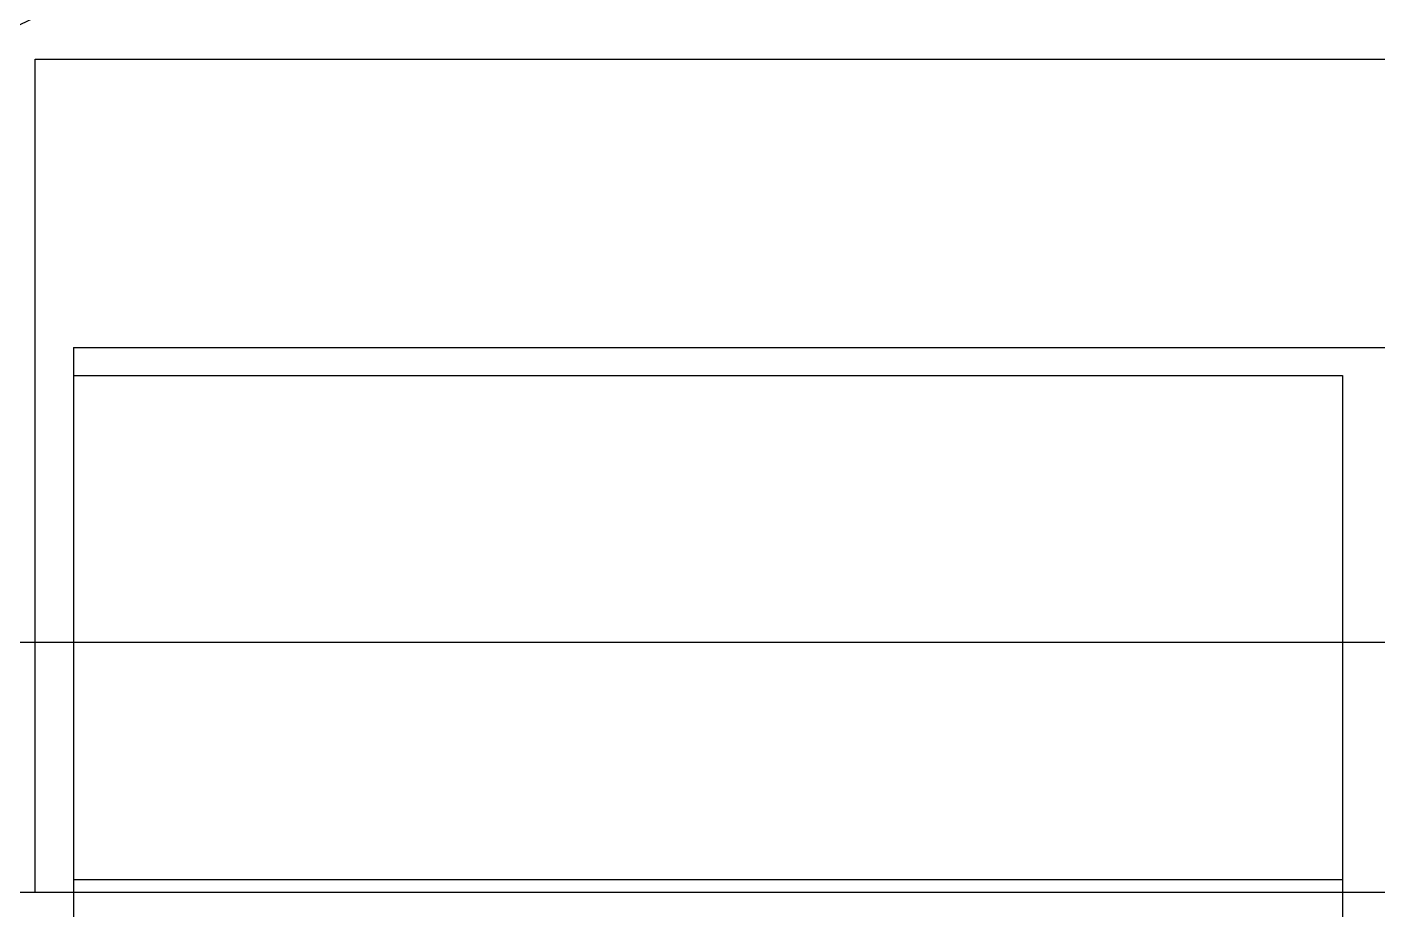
# Model space of a CAD drawing. Extents: x 0 to 171, y 0 to 233.
# Drawn here: x 46.13 to 62.26, y 25.64 to 36.18 of the extents above; entities that cross this region are included whole.
import ezdxf

# ---------------------------------------------------------------- set-up
doc = ezdxf.new("R2010")
doc.units = 0
doc.layers.add('-15N-THT. THIẾT BỊ ĐÓNG MỞ', color=40, linetype='CONTINUOUS')

# ---------------------------------------------------------------- blocks, each defined once
blk = doc.blocks.new('06 - N - SC VSD CHIẾU TRÊN ATV630U75~D11N4')
at = {"layer": '-15N-THT. THIẾT BỊ ĐÓNG MỞ'}
for p, q in [((-39.272, -207.156), (-39.272, -197.214)), ((-39.272, -197.214), (40.757, -197.214)), ((-39.272, -197.214), (-39.272, -197.214)), ((-38.814, -200.653), (-38.814, -217.492)), ((-38.814, -200.653), (31.895, -200.653)), ((-38.814, -200.986), (-23.662, -200.986)), ((-23.662, -200.986), (-23.662, -217.492)), ((55.67, -204.173), (-55.67, -204.173)), ((-38.814, -207.004), (-23.662, -207.004)), ((65.906, -207.156), (-39.515, -207.156)), ((-39.272, -207.156), (-39.272, -207.156)), ((-38.814, -207.156), (-38.814, -207.156)), ((-23.662, -207.156), (-23.662, -207.156))]:
    blk.add_line(p, q, dxfattribs=at)
blk.add_arc((-44.74, -185.78), 12.223, 281.1385, 318.8615, dxfattribs=at)

msp = doc.modelspace()

# ---------------------------------------------------------------- block references
msp.add_blockref('06 - N - SC VSD CHIẾU TRÊN ATV630U75~D11N4', (85.5, 233.007))

doc.saveas('drawing.dxf')
